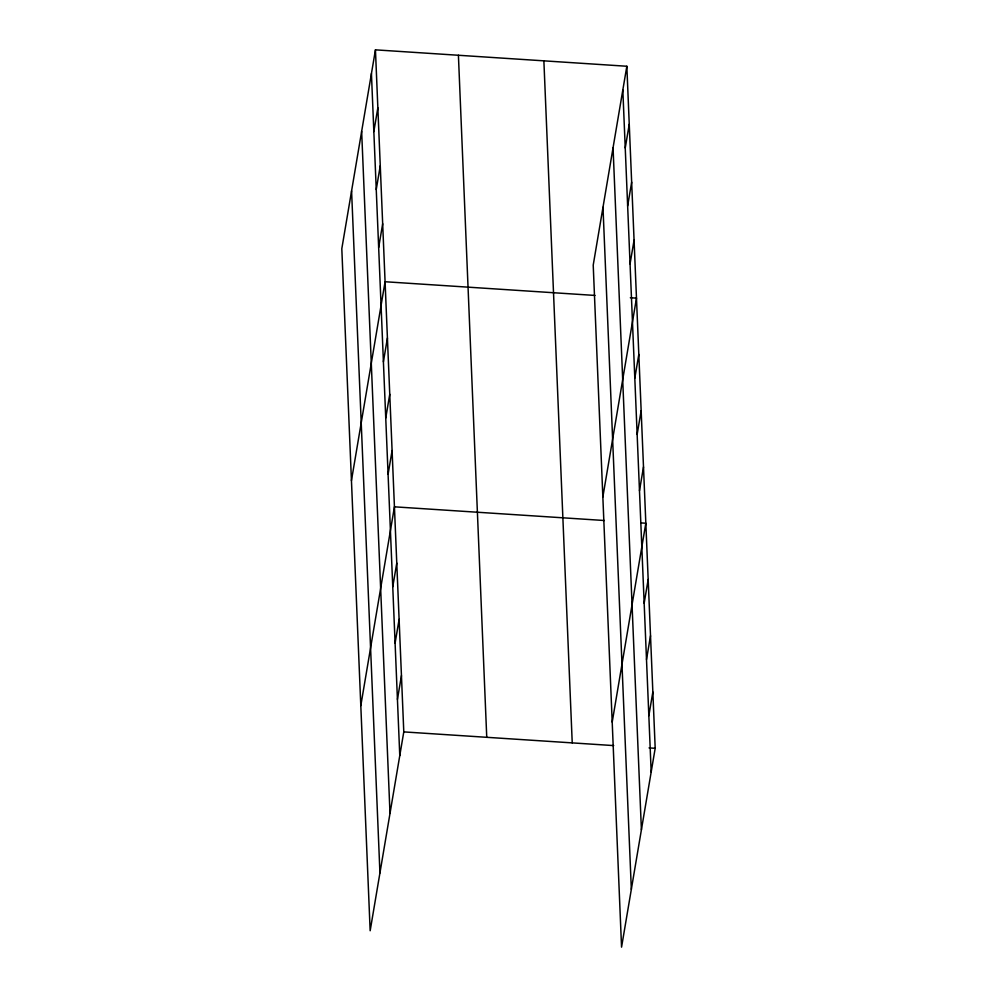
<?xml version="1.0" encoding="UTF-8"?>
<svg xmlns="http://www.w3.org/2000/svg" width="997" height="997" viewBox="0 0 997 997"><rect width="100%" height="100%" fill="white"/><g stroke="black" fill="none" stroke-linecap="round" stroke-linejoin="round"><path stroke-width="1.5" d="M375.445 49.85L341.809 248.702L370.161 930.749L403.785 731.898L375.445 49.85L626.839 66.251L655.191 748.298L621.555 947.15L593.215 265.102L626.839 66.251M373.838 131.554L377.851 107.826M376.243 189.53L380.256 165.801M378.661 247.505L382.674 223.777M351.442 480.604L385.079 281.74L594.997 295.436M383.409 361.749L387.422 338.008M385.739 418.017L389.752 394.276M388.082 474.285L392.095 450.557M360.802 705.677L394.438 506.825L604.356 520.509M392.756 586.822L396.769 563.093M395.099 643.09L399.112 619.361M397.442 699.358L401.455 675.63M625.244 147.955L629.257 124.226M627.649 205.93L631.662 182.202M630.054 263.906L634.067 240.177M602.849 497.005L636.485 298.14L630.341 297.742M634.802 378.15L638.815 354.421M637.145 434.418L641.158 410.689M639.488 490.686L643.501 466.957M612.208 722.077L645.832 523.226L641.233 522.927M644.162 603.222L648.175 579.494M646.505 659.491L650.518 635.762M648.835 715.759L652.848 692.03M403.785 731.898L613.716 745.594M649.047 747.9L655.191 748.298M622.826 89.979L651.178 772.027M613.055 147.78L641.407 829.816M602.986 207.314L631.338 889.361M543.876 60.842L572.228 742.877M458.408 55.259L486.748 737.306M371.432 73.579L399.772 755.626M361.649 131.367L390.001 813.415M351.58 190.913L379.932 872.961"/></g></svg>
